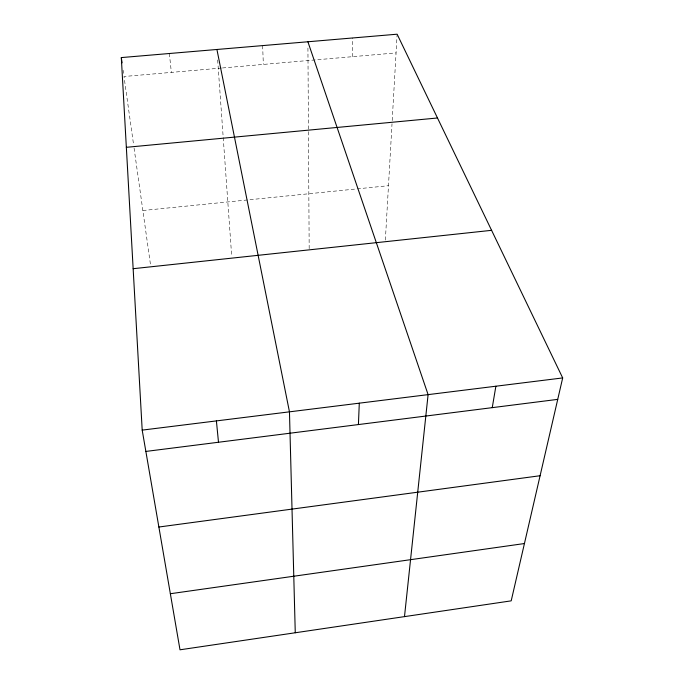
<?xml version="1.0" encoding="UTF-8"?>
<svg xmlns="http://www.w3.org/2000/svg" width="684" height="684" viewBox="0 0 684 684"><rect width="100%" height="100%" fill="white"/><g stroke="black" fill="none" stroke-linecap="round" stroke-linejoin="round"><path stroke-width="0.51" stroke-dasharray="3.42 2.56" d="M352.243 56.695L352.73 37.962M385.366 240.075L392.017 123.744M392.197 120.581L397.071 35.235M142.862 210.518L356.125 188.972M357.168 188.869L388.469 185.706M221.411 68.049L123.984 76.505L133.619 144.914M222.462 67.964L396.062 52.899M123.094 70.195L123.539 73.35M134.064 148.086L150.565 265.212M169.358 53.506L171.359 72.393M217.666 59.944L223.138 136.484M223.215 137.544L231.722 256.534M262.63 45.606L263.349 64.416M307.928 48.025L308.441 129.524M308.45 131.627L309.177 249.292"/><path stroke-width="1.03" d="M358.416 424.567L359.297 403.167M404.492 616.617L428.099 394.625L307.894 41.767M492.249 407.647L495.883 386.212M562.684 377.927L511.196 600.851L180.003 649.8L142.195 430.116L121.316 57.584L397.13 34.2L562.684 377.927L142.195 430.116M170.35 593.729L524.431 543.541M158.876 527.022L540.095 475.731M145.863 451.431L557.734 399.37M133.149 268.701L491.599 230.328M126.343 147.317L437.495 117.99M216.922 49.479L289.46 411.836L295.266 632.76M121.316 57.584L122.051 62.843M216.4 420.899L218.495 442.249"/></g></svg>
